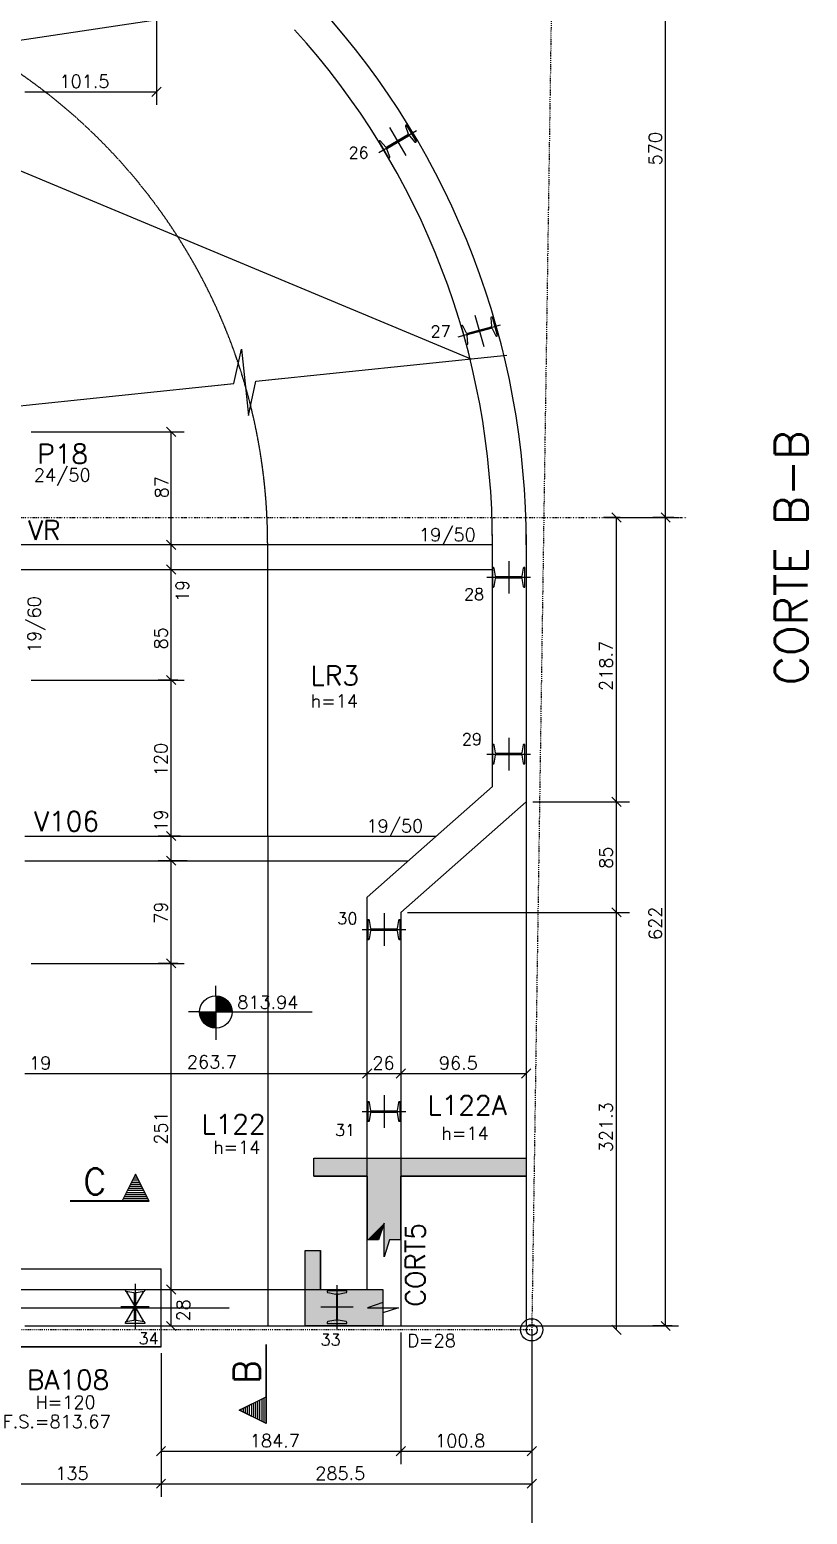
# Model space of a CAD drawing. Extents: x 880 to 7065, y 666 to 4166.
# Drawn here: x 4890 to 5489, y 2118 to 3260 of the extents above; entities that cross this region are included whole.
import ezdxf

# ---------------------------------------------------------------- set-up
doc = ezdxf.new("R2010")
doc.units = 0
doc.header["$MEASUREMENT"] = 0
for name, pattern in [('ESTILO_TQS_0003', [1.5, 0.5, -0.4, 0.1, -0.5]), ('ESTILO_TQS_0004', [2, 0.5, -0.4, 0.1, -0.4, 0.1, -0.5]), ('ESTILO_TQS_0005', [0.4, 0.3, -0.1])]:
    doc.linetypes.add(name, pattern=pattern)
for name, color, linetype in [('1', 1, 'CONTINUOUS'), ('2', 2, 'CONTINUOUS'), ('3', 3, 'CONTINUOUS'), ('4', 4, 'CONTINUOUS'), ('6', 6, 'CONTINUOUS'), ('8', 8, 'CONTINUOUS'), ('9', 9, 'CONTINUOUS')]:
    doc.layers.add(name, color=color, linetype=linetype)
doc.styles.get("Standard").update_dxf_attribs({"font": 'ROMANS.SHX'})

msp = doc.modelspace()

# ---------------------------------------------------------------- linework, layer by layer
at = {"layer": '1', "linetype": 'Continuous'}
for p, q in [((5246.746549, 2678.06465), (5246.746549, 2872.054273)), ((5150.249252, 2593.06465), (5246.746549, 2678.06465)), ((5272.746549, 2666.318461), (5176.249252, 2581.318461)), ((5150.249252, 2291.0645), (5150.249252, 2593.06465)), ((5176.249252, 2581.318461), (5176.249252, 2263.0645)), ((4971.928333, 2379.952601), (4961.600988, 2359.297904)), ((4971.928333, 2379.757449), (4961.698537, 2359.297952)), ((4973.52383, 2376.7616), (4970.332782, 2376.7616)), ((4972.726081, 2378.357103), (4970.96713, 2378.357103)), ((4982.29913, 2359.211001), (4971.928333, 2379.952601)), ((4982.158081, 2359.297904), (4971.928333, 2379.757503)), ((4979.108082, 2365.593001), (4964.74853, 2365.593001)), ((4978.310333, 2367.188552), (4965.546279, 2367.188552)), ((4977.512585, 2368.784049), (4966.344027, 2368.784049)), ((4976.71483, 2370.379552), (4967.141788, 2370.379552)), ((4975.917082, 2371.975049), (4967.939536, 2371.975049)), ((4975.119333, 2373.570552), (4968.737285, 2373.570552)), ((4974.321584, 2375.16605), (4969.535033, 2375.16605)), ((4982.158081, 2359.297952), (4921.501379, 2359.297952)), ((4921.501379, 2359.211001), (4982.29913, 2359.211001)), ((4981.501381, 2360.806504), (4962.355237, 2360.806504)), ((4980.703633, 2362.402001), (4963.153033, 2362.402001)), ((4979.905884, 2363.997504), (4963.950781, 2363.997504)), ((4721.5315, 2307.0645), (4991.53165, 2307.0645)), ((4991.53165, 2247.0645), (4991.53165, 2307.0645)), ((5072.41082, 2188.080237), (5072.41082, 2248.736939)), ((5072.497771, 2248.736939), (5072.497771, 2187.939188)), ((5051.756171, 2198.309985), (5072.410868, 2208.63733)), ((5051.951323, 2198.309985), (5072.41082, 2208.539781)), ((5064.52022, 2191.927985), (5064.52022, 2204.692039)), ((5066.115771, 2191.130236), (5066.115771, 2205.489788)), ((5067.711268, 2190.332434), (5067.711268, 2206.287536)), ((5069.306771, 2189.534685), (5069.306771, 2207.085285)), ((5070.902268, 2188.736937), (5070.902268, 2207.883081)), ((5072.497771, 2187.939188), (5051.756171, 2198.309985)), ((5072.410868, 2188.080237), (5051.951269, 2198.309985)), ((5053.351669, 2197.512236), (5053.351669, 2199.271187)), ((5054.947172, 2196.714488), (5054.947172, 2199.905536)), ((5056.542722, 2195.916733), (5056.542722, 2200.703284)), ((5058.13822, 2195.118985), (5058.13822, 2201.501033)), ((5059.733723, 2194.321236), (5059.733723, 2202.298781)), ((5061.32922, 2193.523488), (5061.32922, 2203.09653)), ((5062.924723, 2192.725733), (5062.924723, 2203.894291))]:
    msp.add_line(p, q, dxfattribs=at)
for points in [[(5272.746549, 2872.054273), (5272.746549, 2263.0645)], [(3730.0315, 2291.0645), (5150.249252, 2291.0645), (5150.249252, 2593.06465)], [(4886.5315, 2263.0645), (5272.746549, 2263.0645)], [(4721.5315, 2247.0645), (4991.53165, 2247.0645), (4721.5315, 2247.0645)]]:
    msp.add_lwpolyline(points, dxfattribs=at)
for radius in [613.608833, 587.608833]:
    msp.add_arc((4659.139887, 2865.711594), radius, 359.846204, 42.206644, dxfattribs=at)
at = {"layer": '2', "linetype": 'ESTILO_TQS_0003'}
for p, q in [((5299.486742, 3776.89655), (5277.028499, 2260.066249)), ((5277.028499, 2260.066249), (1806.544791, 2260.051074))]:
    msp.add_line(p, q, dxfattribs=at)
at = {"layer": '2', "linetype": 'Continuous'}
for p, q in [((4984.495966, 3209.130716), (4991.567034, 3216.201784)), ((5002.922541, 2947.528966), (4995.851473, 2954.600034)), ((5345.800884, 2881.528966), (5338.729816, 2888.600034)), ((5383.688309, 2881.528966), (5376.617241, 2888.600034)), ((5383.688309, 2881.528966), (5376.617241, 2888.600034)), ((5383.688309, 2881.528966), (5376.617241, 2888.600034)), ((5002.922541, 2860.599345), (4995.851473, 2867.670413)), ((5002.922541, 2860.599345), (4995.851473, 2867.670413)), ((5002.922541, 2841.599345), (4995.851473, 2848.670413)), ((5002.922541, 2841.599345), (4995.851473, 2848.670413)), ((5256.246549, 2839.13431), (5256.246549, 2839.13431)), ((5002.922541, 2756.528966), (4995.851473, 2763.600034)), ((5002.922541, 2756.528966), (4995.851473, 2763.600034)), ((5002.922541, 2756.528966), (4995.851473, 2763.600034)), ((5345.800884, 2662.782927), (5338.729816, 2669.853994)), ((5345.800884, 2662.782927), (5338.729816, 2669.853994)), ((5002.922541, 2636.529061), (4995.851473, 2643.600128)), ((5002.922541, 2636.529061), (4995.851473, 2643.600128)), ((5002.922541, 2617.529061), (4995.851473, 2624.600128)), ((5002.922541, 2617.529061), (4995.851473, 2624.600128)), ((5345.800884, 2577.782927), (5338.729816, 2584.853994)), ((5345.800884, 2577.782927), (5338.729816, 2584.853994)), ((5002.922541, 2538.528966), (4995.851473, 2545.600034)), ((5002.922541, 2538.528966), (4995.851473, 2545.600034)), ((5002.922541, 2538.528966), (4995.851473, 2545.600034)), ((5002.922541, 2538.528966), (4995.851473, 2545.600034)), ((5146.713718, 2453.799781), (5153.784786, 2460.870849)), ((5146.713718, 2453.799781), (5153.784786, 2460.870849)), ((5172.713718, 2453.799781), (5179.784786, 2460.870849)), ((5172.713718, 2453.799781), (5179.784786, 2460.870849)), ((5269.211015, 2453.799781), (5276.282083, 2460.870849)), ((5269.211015, 2453.799781), (5276.282083, 2460.870849)), ((5002.922541, 2287.528966), (4995.851473, 2294.600034)), ((5002.922541, 2287.528966), (4995.851473, 2294.600034)), ((5002.922541, 2259.528966), (4995.851473, 2266.600034)), ((5345.800884, 2256.530715), (5338.729816, 2263.601783)), ((5383.688309, 2259.528966), (5376.617241, 2266.600034)), ((4987.996116, 2163.167027), (4995.067183, 2170.238095)), ((5172.713718, 2163.167027), (5179.784786, 2170.238095)), ((5172.713718, 2163.167027), (5179.784786, 2170.238095)), ((5273.492966, 2163.167027), (5280.564033, 2170.238095)), ((4987.996116, 2138.141848), (4995.067183, 2145.212916)), ((4987.996116, 2138.141848), (4995.067183, 2145.212916)), ((5273.492966, 2138.141848), (5280.564033, 2145.212916))]:
    msp.add_line(p, q, dxfattribs=at)
at = {"layer": '3', "linetype": 'Continuous'}
for p, q in [((4886.5315, 2640.064595), (5203.606518, 2640.064595)), ((4886.5315, 2621.064595), (5182.036534, 2621.064595)), ((5033.706044, 2517.157777), (5033.706044, 2524.868592)), ((5033.706044, 2517.157777), (5033.706044, 2492.157777)), ((5033.706044, 2516.550429), (5037.555169, 2516.550429)), ((5033.706044, 2515.75758), (5039.454506, 2515.75758)), ((5033.706044, 2514.964731), (5040.778302, 2514.964731)), ((5033.706044, 2514.17187), (5041.813563, 2514.17187)), ((5033.706044, 2513.379081), (5042.660902, 2513.379081)), ((5021.206044, 2504.657777), (5012.745603, 2504.657777)), ((5033.705996, 2503.864975), (5021.205996, 2503.864975)), ((5021.206044, 2504.657777), (5046.206044, 2504.657777)), ((5033.705996, 2503.072126), (5021.30699, 2503.072126)), ((5033.705996, 2502.279277), (5021.434353, 2502.279277)), ((5033.706044, 2512.586232), (5043.369912, 2512.586232)), ((5033.706044, 2511.793371), (5043.969248, 2511.793371)), ((5033.706044, 2511.000522), (5044.477271, 2511.000522)), ((5033.706044, 2510.207672), (5044.906424, 2510.207672)), ((5033.706044, 2509.414823), (5045.265482, 2509.414823)), ((5033.706044, 2508.621974), (5045.560788, 2508.621974)), ((5033.706044, 2507.829173), (5045.79706, 2507.829173)), ((5033.706044, 2507.036324), (5045.977639, 2507.036324)), ((5033.706044, 2506.243475), (5046.10505, 2506.243475)), ((5033.706044, 2505.450626), (5046.206044, 2505.450626)), ((5046.206044, 2504.657777), (5107.996918, 2504.657777)), ((5033.705996, 2501.486428), (5021.614979, 2501.486428)), ((5033.705996, 2500.693627), (5021.851252, 2500.693627)), ((5033.705996, 2499.90073), (5022.146557, 2499.90073)), ((5033.705996, 2499.107929), (5022.505616, 2499.107929)), ((5033.705996, 2498.31508), (5022.934769, 2498.31508)), ((5033.705996, 2497.52223), (5023.442791, 2497.52223)), ((5033.705996, 2496.729381), (5024.042176, 2496.729381)), ((5033.705996, 2495.93658), (5024.751137, 2495.93658)), ((5033.705996, 2495.143671), (5025.598477, 2495.143671)), ((5033.705996, 2494.35087), (5026.633738, 2494.35087)), ((5033.705996, 2493.558021), (5027.957533, 2493.558021)), ((5033.705996, 2492.765172), (5029.856919, 2492.765172)), ((5033.706044, 2492.157777), (5033.706044, 2483.303511))]:
    msp.add_line(p, q, dxfattribs=at)
for points in [[(5246.746549, 2864.134879), (4867.5315, 2864.134879)], [(4867.5315, 2845.134879), (5246.746549, 2845.134879)]]:
    msp.add_lwpolyline(points, dxfattribs=at)
for centre, radius in [((5033.706044, 2504.657777), 12.5), ((5277.028499, 2260.066249), 8.5536), ((5277.028499, 2260.066249), 4.233047)]:
    msp.add_circle(centre, radius, dxfattribs=at)
at = {"layer": '6', "linetype": 'Continuous'}
for p, q in [((5180.672485, 3187.275385), (5180.023533, 3186.891317)), ((5188.332599, 3174.332269), (5180.672485, 3187.275385)), ((5159.245561, 3165.856009), (5188.245035, 3183.018744)), ((5181.690466, 3179.596808), (5165.400283, 3169.955803)), ((5165.801114, 3169.278527), (5182.090314, 3178.91895)), ((5167.374279, 3185.20234), (5180.116317, 3163.672413)), ((5179.745716, 3186.165727), (5181.9673, 3180.321816)), ((5182.86006, 3178.813339), (5186.9139, 3174.053811)), ((5159.806949, 3174.926552), (5159.157997, 3174.542484)), ((5159.157997, 3174.542484), (5166.818111, 3161.599367)), ((5164.630536, 3170.061414), (5160.576696, 3174.820941)), ((5167.744881, 3162.709026), (5165.523297, 3168.552936)), ((5187.683647, 3173.9482), (5188.332599, 3174.332269)), ((5166.818111, 3161.599367), (5167.467063, 3161.983436)), ((5233.315252, 3040.834394), (5240.019872, 3016.731586)), ((5246.695021, 3039.377822), (5245.968517, 3039.175732)), ((5250.725628, 3024.88797), (5246.695021, 3039.377822)), ((5220.43507, 3024.267636), (5252.900055, 3033.298343)), ((5223.335999, 3032.880099), (5222.609496, 3032.678009)), ((5222.609496, 3032.678009), (5226.640103, 3018.188157)), ((5226.728409, 3026.927946), (5224.051797, 3032.577944)), ((5245.681109, 3031.698707), (5227.444207, 3026.625791)), ((5227.655117, 3025.867579), (5245.890917, 3030.940188)), ((5245.511564, 3038.547356), (5246.136961, 3032.326777)), ((5246.606715, 3030.638033), (5249.283327, 3024.988036)), ((5226.640103, 3018.188157), (5227.366607, 3018.390247)), ((5227.82356, 3019.018624), (5227.198163, 3025.239202)), ((5249.999125, 3024.68588), (5250.725628, 3024.88797)), ((5247.500636, 2846.65431), (5246.746549, 2846.65431)), ((5246.746549, 2846.65431), (5246.746549, 2831.61431)), ((5249.173823, 2840.010741), (5248.109275, 2846.171379)), ((5259.246549, 2851.64328), (5259.246549, 2826.62534)), ((5270.383823, 2846.171379), (5269.319275, 2840.010741)), ((5271.746549, 2846.65431), (5270.992462, 2846.65431)), ((5271.746549, 2831.61431), (5271.746549, 2846.65431)), ((5242.397744, 2839.13431), (5276.095354, 2839.13431)), ((5248.109275, 2832.097241), (5249.173823, 2838.257879)), ((5268.711779, 2839.52781), (5249.782462, 2839.52781)), ((5249.782462, 2838.74081), (5268.710636, 2838.74081)), ((5269.319275, 2838.257879), (5270.383823, 2832.097241)), ((5246.746549, 2831.61431), (5247.500636, 2831.61431)), ((5270.992462, 2831.61431), (5271.746549, 2831.61431)), ((5247.501993, 2710.58465), (5246.747906, 2710.58465)), ((5246.747906, 2710.58465), (5246.747906, 2695.54465)), ((5249.175179, 2703.941081), (5248.110632, 2710.101719)), ((5259.247906, 2715.573619), (5259.247906, 2690.55568)), ((5270.385179, 2710.101719), (5269.320632, 2703.941081)), ((5271.747906, 2710.58465), (5270.993818, 2710.58465)), ((5271.747906, 2695.54465), (5271.747906, 2710.58465)), ((5242.399101, 2703.06465), (5276.096711, 2703.06465)), ((5248.110632, 2696.027581), (5249.175179, 2702.188219)), ((5268.713136, 2703.45815), (5249.783818, 2703.45815)), ((5249.783818, 2702.67115), (5268.711993, 2702.67115)), ((5269.320632, 2702.188219), (5270.385179, 2696.027581)), ((5246.747906, 2695.54465), (5247.501993, 2695.54465)), ((5270.993818, 2695.54465), (5271.747906, 2695.54465)), ((5150.749252, 2575.58465), (5150.749252, 2560.54465)), ((5151.503339, 2575.58465), (5150.749252, 2575.58465)), ((5153.176525, 2568.941081), (5152.111978, 2575.101719)), ((5163.249252, 2580.573619), (5163.249252, 2555.55568)), ((5174.386525, 2575.101719), (5173.321978, 2568.941081)), ((5175.749252, 2575.58465), (5174.995164, 2575.58465)), ((5175.749252, 2560.54465), (5175.749252, 2575.58465)), ((5146.400447, 2568.06465), (5180.098057, 2568.06465)), ((5150.749252, 2560.54465), (5151.503339, 2560.54465)), ((5152.111978, 2561.027581), (5153.176525, 2567.188219)), ((5172.714482, 2568.45815), (5153.785164, 2568.45815)), ((5153.785164, 2567.67115), (5172.713339, 2567.67115)), ((5173.321978, 2567.188219), (5174.386525, 2561.027581)), ((5174.995164, 2560.54465), (5175.749252, 2560.54465)), ((5151.504735, 2435.5845), (5150.750647, 2435.5845)), ((5150.750647, 2435.5845), (5150.750647, 2420.5445)), ((5153.177921, 2428.940931), (5152.113374, 2435.101569)), ((5163.250647, 2440.57347), (5163.250647, 2415.55553)), ((5174.387921, 2435.101569), (5173.323374, 2428.940931)), ((5175.750647, 2435.5845), (5174.99656, 2435.5845)), ((5175.750647, 2420.5445), (5175.750647, 2435.5845)), ((5146.401842, 2428.0645), (5180.099452, 2428.0645)), ((5152.113374, 2421.027431), (5153.177921, 2427.188069)), ((5172.715878, 2428.458), (5153.78656, 2428.458)), ((5153.78656, 2427.671), (5172.714735, 2427.671)), ((5173.323374, 2427.188069), (5174.387921, 2421.027431)), ((5150.750647, 2420.5445), (5151.504735, 2420.5445)), ((5174.99656, 2420.5445), (5175.750647, 2420.5445)), ((5109.279731, 2392.241748), (5272.746549, 2392.241748)), ((5272.746549, 2392.241748), (5272.746549, 2378.241748)), ((5109.279731, 2378.241748), (5150.249252, 2378.241748)), ((5150.249252, 2378.241748), (5150.249252, 2329.291781)), ((5176.249252, 2329.291781), (5176.249252, 2378.241748)), ((5176.249252, 2378.241748), (5272.746549, 2378.241748)), ((5102.443644, 2282.0645), (5102.443644, 2321.0645)), ((5114.443644, 2291.0645), (5114.443644, 2321.0645)), ((4964.03165, 2290.31084), (4964.03165, 2291.064927)), ((4964.03165, 2291.064927), (4979.03165, 2291.064927)), ((4970.655219, 2288.637653), (4964.514581, 2289.702201)), ((4964.888142, 2266.492414), (4978.175157, 2289.63744)), ((4978.175157, 2266.492414), (4964.888142, 2289.63744)), ((4971.13815, 2268.099697), (4971.13815, 2288.029014)), ((4971.53165, 2295.413732), (4971.53165, 2260.716122)), ((4971.92515, 2288.029014), (4971.92515, 2268.10084)), ((4978.548719, 2289.702201), (4972.408081, 2288.637653)), ((4979.03165, 2291.064927), (4979.03165, 2290.31084)), ((5114.443644, 2291.0645), (5162.443644, 2291.0645)), ((5134.548486, 2290.065603), (5119.508486, 2290.065603)), ((5119.508486, 2290.065603), (5119.508486, 2289.311516)), ((5119.991417, 2288.702877), (5126.152055, 2287.63833)), ((5126.634986, 2287.029691), (5126.634986, 2268.101516)), ((5127.028486, 2294.414408), (5127.028486, 2260.716798)), ((5127.421986, 2268.100373), (5127.421986, 2287.029691)), ((5127.904917, 2287.63833), (5134.065555, 2288.702877)), ((5134.548486, 2289.311516), (5134.548486, 2290.065603)), ((4960.62268, 2278.064927), (4982.440619, 2278.064927)), ((5102.443644, 2263.0645), (5102.443644, 2282.0645)), ((5139.537455, 2277.565603), (5114.519516, 2277.565603)), ((4964.03165, 2265.064927), (4964.03165, 2265.819014)), ((4979.03165, 2265.064927), (4964.03165, 2265.064927)), ((4964.514581, 2266.427653), (4970.655219, 2267.492201)), ((4972.408081, 2267.492201), (4978.548719, 2266.427653)), ((4979.03165, 2265.819014), (4979.03165, 2265.064927)), ((5102.443644, 2263.0645), (5102.443644, 2263.0645)), ((5102.443644, 2263.0645), (5116.443644, 2263.0645)), ((5116.443644, 2263.0645), (5162.443644, 2263.0645)), ((5116.443644, 2263.0645), (5116.443644, 2263.0645)), ((5119.508486, 2265.819691), (5119.508486, 2265.065603)), ((5119.508486, 2265.065603), (5134.548486, 2265.065603)), ((5126.152055, 2267.492877), (5119.991417, 2266.42833)), ((5134.065555, 2266.42833), (5127.904917, 2267.492877)), ((5134.548486, 2265.065603), (5134.548486, 2265.819691))]:
    msp.add_line(p, q, dxfattribs=at)
for centre, radius, start, end in [((5180.341856, 3186.353454), 0.625, 120.618285, 197.47951), ((5181.371157, 3180.134088), 0.625002, 300.513289, 17.479433), ((5182.408636, 3178.381088), 0.625, 43.757059, 120.618285), ((5160.125272, 3174.38869), 0.625, 43.757059, 120.618285), ((5165.08196, 3170.493665), 0.625, 223.757059, 300.618285), ((5166.119437, 3168.740664), 0.625, 120.618285, 197.47951), ((5187.365325, 3174.486063), 0.625, 223.757059, 300.618285), ((5167.14874, 3162.521298), 0.625, 300.618285, 17.47951), ((5246.136013, 3038.573594), 0.625, 105.544845, 182.40607), ((5223.503495, 3032.277961), 0.625, 28.683619, 105.544845), ((5245.51251, 3032.300539), 0.625002, 285.439849, 2.405993), ((5246.058413, 3030.33805), 0.625, 28.683619, 105.544845), ((5227.276711, 3027.227929), 0.625, 208.683619, 285.544845), ((5227.822612, 3025.265441), 0.625, 105.544845, 182.40607), ((5227.199111, 3018.992385), 0.625, 285.544845, 2.40607), ((5249.83163, 3025.288019), 0.625, 208.683619, 285.544845), ((5247.500636, 2846.02931), 0.625, 13.138774, 90), ((5270.992462, 2846.02931), 0.625, 90, 166.861226), ((5249.782462, 2840.15281), 0.625, 193.138774, 270), ((5249.782462, 2838.11581), 0.625, 90, 166.861226), ((5268.710634, 2840.152811), 0.625002, 269.895004, 346.861148), ((5268.710636, 2838.11581), 0.625, 13.138774, 90), ((5247.500636, 2832.23931), 0.625, 270, 346.861226), ((5270.992462, 2832.23931), 0.625, 193.138774, 270), ((5247.501993, 2709.95965), 0.625, 13.138774, 90), ((5270.993818, 2709.95965), 0.625, 90, 166.861226), ((5247.501993, 2696.16965), 0.625, 270, 346.861226), ((5249.783818, 2704.08315), 0.625, 193.138774, 270), ((5249.783818, 2702.04615), 0.625, 90, 166.861226), ((5268.711991, 2704.083151), 0.625002, 269.895004, 346.861148), ((5268.711993, 2702.04615), 0.625, 13.138774, 90), ((5270.993818, 2696.16965), 0.625, 193.138774, 270), ((5151.503339, 2574.95965), 0.625, 13.138774, 90), ((5174.995164, 2574.95965), 0.625, 90, 166.861226), ((5151.503339, 2561.16965), 0.625, 270, 346.861226), ((5153.785164, 2569.08315), 0.625, 193.138774, 270), ((5153.785164, 2567.04615), 0.625, 90, 166.861226), ((5172.713337, 2569.083151), 0.625002, 269.895004, 346.861148), ((5172.713339, 2567.04615), 0.625, 13.138774, 90), ((5174.995164, 2561.16965), 0.625, 193.138774, 270), ((5151.504735, 2434.9595), 0.625, 13.138774, 90), ((5174.99656, 2434.9595), 0.625, 90, 166.861226), ((5153.78656, 2429.083), 0.625, 193.138774, 270), ((5153.78656, 2427.046), 0.625, 90, 166.861226), ((5172.714732, 2429.083001), 0.625002, 269.895004, 346.861148), ((5172.714735, 2427.046), 0.625, 13.138774, 90), ((5151.504735, 2421.1695), 0.625, 270, 346.861226), ((5174.99656, 2421.1695), 0.625, 193.138774, 270), ((4964.65665, 2290.31084), 0.625, 180, 256.861226), ((4970.51315, 2288.029014), 0.625, 0, 76.861226), ((4972.55015, 2288.029014), 0.625, 103.138774, 180), ((4978.40665, 2290.31084), 0.625, 283.138774, 0), ((5120.133486, 2289.311516), 0.625, 180, 256.861226), ((5126.009986, 2287.029691), 0.625, 0, 76.861226), ((5128.046986, 2287.029691), 0.625, 103.138774, 180), ((5133.923486, 2289.311516), 0.625, 283.138774, 0), ((4964.65665, 2265.819014), 0.625, 103.138774, 180), ((4970.513148, 2268.100842), 0.625002, 283.138852, 0.104996), ((4972.55015, 2268.10084), 0.625, 180, 256.861226), ((4978.40665, 2265.819014), 0.625, 0, 76.861226), ((5120.133486, 2265.819691), 0.625, 103.138774, 180), ((5126.009986, 2268.101516), 0.625, 283.138774, 0), ((5128.046987, 2268.101518), 0.625002, 179.895004, 256.861148), ((5133.923486, 2265.819691), 0.625, 0, 76.861226)]:
    msp.add_arc(centre, radius, start, end, dxfattribs=at)
at = {"layer": '8', "linetype": 'Continuous'}
for points in [[(5109.279731, 2392.241748), (5272.746549, 2392.241748), (5272.746549, 2378.241748), (5176.249252, 2378.241748), (5176.249252, 2329.291781), (5167.582568, 2329.291781), (5163.249252, 2316.291781), (5163.249252, 2342.291781), (5158.91591, 2329.291781), (5150.249252, 2329.291781), (5150.249252, 2378.241748), (5109.279731, 2378.241748), (5109.279731, 2392.241748)], [(5102.443644, 2321.0645), (5114.443644, 2321.0645), (5114.443644, 2291.0645), (5162.443644, 2291.0645), (5162.443644, 2263.0645), (5116.443644, 2263.0645), (5102.443644, 2263.0645), (5102.443644, 2321.0645)]]:
    msp.add_lwpolyline(points, dxfattribs=at)
for points in [[(5109.279731, 2378.241748), (5109.279731, 2392.241748), (5272.746549, 2392.241748)], [(5109.279731, 2378.241748), (5272.746549, 2392.241748), (5150.249252, 2378.241748)], [(5176.249252, 2378.241748), (5150.249252, 2378.241748), (5272.746549, 2392.241748)], [(5176.249252, 2378.241748), (5272.746549, 2392.241748), (5272.746549, 2378.241748)], [(5176.249252, 2378.241748), (5163.249252, 2342.291781), (5150.249252, 2329.291781)], [(5176.249252, 2378.241748), (5150.249252, 2329.291781), (5150.249252, 2378.241748)], [(5176.249252, 2378.241748), (5167.582568, 2329.291781), (5163.249252, 2316.291781)], [(5176.249252, 2378.241748), (5163.249252, 2316.291781), (5163.249252, 2342.291781)], [(5176.249252, 2378.241748), (5176.249252, 2329.291781), (5167.582568, 2329.291781)], [(5150.249252, 2329.291781), (5163.249252, 2342.291781), (5158.91591, 2329.291781)], [(5102.443644, 2321.0645), (5114.443644, 2321.0645), (5102.443644, 2263.0645)], [(5114.443644, 2321.0645), (5114.443644, 2291.0645), (5102.443644, 2263.0645)], [(5102.443644, 2263.0645), (5114.443644, 2291.0645), (5116.443644, 2263.0645)], [(5114.443644, 2291.0645), (5162.443644, 2291.0645), (5116.443644, 2263.0645)], [(5116.443644, 2263.0645), (5162.443644, 2291.0645), (5162.443644, 2263.0645)]]:
    msp.add_solid(points, dxfattribs=at)
at = {"layer": '9', "linetype": 'Continuous'}
for p, q in [((4988.0315, 3571.478741), (4988.0315, 3202.66625)), ((4141.5315, 3461.0645), (5230.017078, 3007.191724)), ((5380.152775, 2885.0645), (5380.152775, 3455.0645)), ((4141.5315, 3141.0645), (5069.632157, 3280.448422)), ((4988.0315, 3221.937044), (4988.0315, 3202.66625)), ((4886.5315, 3212.66625), (4988.0315, 3212.66625)), ((5064.619078, 2990.025509), (5257.79873, 3010.075163)), ((4870.414659, 2969.869496), (5047.583966, 2988.257475)), ((4891.5315, 2951.0645), (5009.387007, 2951.0645)), ((4999.387007, 2864.134879), (4999.387007, 2951.0645)), ((5345.056449, 2885.0645), (5332.26535, 2885.0645)), ((5334.323106, 2885.0645), (5390.152775, 2885.0645)), ((5342.26535, 2666.318461), (5342.26535, 2885.0645)), ((5386.361298, 2885.0645), (5370.152775, 2885.0645)), ((5380.152775, 2263.0645), (5380.152775, 2885.0645)), ((4999.387007, 2845.134879), (4999.387007, 2864.134879)), ((4999.387007, 2760.0645), (4999.387007, 2845.134879)), ((4891.5315, 2760.0645), (5009.387007, 2760.0645)), ((5004.387007, 2760.0645), (4989.387007, 2760.0645)), ((4999.387007, 2640.064595), (4999.387007, 2760.0645)), ((5277.746549, 2666.318461), (5352.26535, 2666.318461)), ((5342.26535, 2581.318461), (5342.26535, 2666.318461)), ((5006.553252, 2640.064595), (4989.387007, 2640.064595)), ((4999.387007, 2621.064595), (4999.387007, 2640.064595)), ((5011.616542, 2621.064595), (4989.387007, 2621.064595)), ((4999.387007, 2542.0645), (4999.387007, 2621.064595)), ((5181.249252, 2581.318461), (5352.26535, 2581.318461)), ((5342.26535, 2260.066249), (5342.26535, 2581.318461)), ((4891.5315, 2542.0645), (5009.387007, 2542.0645)), ((5004.387007, 2542.0645), (4989.387007, 2542.0645)), ((5004.387007, 2542.0645), (4989.387007, 2542.0645)), ((4999.387007, 2291.0645), (4999.387007, 2542.0645)), ((4886.5315, 2457.335315), (5150.249252, 2457.335315)), ((5150.249252, 2452.558847), (5150.249252, 2467.335315)), ((5150.249252, 2457.335315), (5176.249252, 2457.335315)), ((5176.249252, 2457.335315), (5272.746549, 2457.335315)), ((4999.387007, 2263.0645), (4999.387007, 2291.0645)), ((5270.746549, 2263.0645), (5340.451522, 2263.0645)), ((5335.451522, 2263.0645), (5390.152775, 2263.0645)), ((5385.152775, 2263.0645), (5370.152775, 2263.0645)), ((5176.249252, 2258.0645), (5176.249252, 2156.702561)), ((5277.028499, 2260.066249), (5277.028499, 2131.677382)), ((4991.53165, 2242.0645), (4991.53165, 2131.677382)), ((4991.53165, 2237.0645), (4991.53165, 2156.702561)), ((5277.028499, 2174.420902), (5277.028499, 2156.702561)), ((4991.53165, 2166.702561), (5176.249252, 2166.702561)), ((5176.249252, 2166.702561), (5277.028499, 2166.702561)), ((4856.5315, 2141.677382), (4991.53165, 2141.677382)), ((4991.53165, 2141.677382), (5277.028499, 2141.677382)), ((5277.028499, 2136.677382), (5277.028499, 2085.793714))]:
    msp.add_line(p, q, dxfattribs=at)
at = {"layer": '9', "linetype": 'ESTILO_TQS_0004'}
msp.add_line((1276.995262, 2885.0645), (5396.070911, 2885.0645), dxfattribs=at)
at = {"layer": '9', "linetype": 'ESTILO_TQS_0005'}
for p, q in [((5073.650397, 2640.064595), (5073.650397, 2864.134879)), ((5073.650397, 2640.064595), (5073.650397, 2263.0645)), ((4023.731752, 2277.0645), (5044.306177, 2277.0645))]:
    msp.add_line(p, q, dxfattribs=at)
at = {"layer": '9', "linetype": 'Continuous'}
for points in [[(5030.548806, 2986.489437), (5047.583966, 2988.257475), (5053.449445, 3014.694181), (5058.75355, 2963.588799), (5064.619078, 2990.025509), (5081.654189, 2991.793542)], [(5176.249252, 2329.291781), (5167.582568, 2329.291781), (5163.249252, 2316.291781), (5163.249252, 2342.291781), (5158.91591, 2329.291781), (5150.249252, 2329.291781)], [(5162.443644, 2289.0645), (5162.443644, 2281.064485), (5150.443644, 2277.0645), (5174.443643, 2277.0645), (5162.443644, 2273.064492), (5162.443644, 2265.0645)]]:
    msp.add_lwpolyline(points, dxfattribs=at)
at = {"layer": '9', "linetype": 'ESTILO_TQS_0005'}
msp.add_arc((4633.650397, 2864.134879), 440, 0, 90, dxfattribs=at)

# ---------------------------------------------------------------- texts
at = {"layer": '1', "linetype": 'Continuous'}
msp.add_text('C', height=20, dxfattribs=at).set_placement((4931.501379, 2364.211001))
msp.add_text('B', height=20, rotation=90, dxfattribs=at).set_placement((5067.497771, 2218.736939))
at = {"layer": '2', "linetype": 'Continuous'}
for s, p in [('101.5', (4913.2815, 3215.66625)), ('19', (4889.86483, 2460.335315)), ('263.7', (5011.416553, 2461.255649)), ('26', (5154.249252, 2460.335315)), ('96.5', (5205.4979, 2460.335315)), ('184.7', (5059.890451, 2169.702561)), ('100.8', (5202.638876, 2169.702561)), ('135', (4910.031575, 2144.677382)), ('285.5', (5110.280075, 2144.677382))]:
    msp.add_text(s, height=10, dxfattribs=at).set_placement(p)
for s, p in [('570', (5377.152775, 3156.0645)), ('87', (4996.981549, 2899.895999)), ('19', (5012.913429, 2820.029742)), ('85', (4996.387007, 2783.599689)), ('218.7', (5339.26535, 2751.69148)), ('120', (4996.387007, 2686.064547)), ('19', (4996.387007, 2643.397925)), ('85', (5339.26535, 2614.818461)), ('79', (4996.387007, 2572.564547)), ('622', (5377.152775, 2560.0645)), ('321.3', (5339.26535, 2396.692355)), ('251', (4996.387007, 2402.5645)), ('28', (5013.726265, 2266.509946))]:
    msp.add_text(s, height=10, rotation=90, dxfattribs=at).set_placement(p)
at = {"layer": '3', "linetype": 'Continuous'}
for s, height, p in [('26', 9, (5135.976877, 3161.324571)), ('27', 9, (5199.050947, 3023.801468)), ('24/50', 10, (4893.571886, 2912.782803)), ('19/50', 10, (5190.168228, 2866.818779)), ('28', 9, (5224.873058, 2821.57097)), ('h=14', 10, (5106.725732, 2738.996613)), ('29', 9, (5223.28021, 2710.071578)), ('19/50', 10, (5149.668463, 2642.82008)), ('30', 9, (5127.278814, 2572.119673)), ('813.94', 10, (5050.190775, 2507.17485)), ('31', 9, (5125.55049, 2409.278478)), ('h=14', 10, (5207.357446, 2406.359958)), ('h=14', 10, (5031.64261, 2395.614656)), ('34', 9, (4974.190018, 2248.963316)), ('33', 9, (5114.367495, 2247.988965)), ('D=28', 10, (5181.248178, 2246.872389)), ('H=120', 10, (4894.85167, 2199.42467)), ('F.S.=813.67', 10, (4869.599144, 2184.552155))]:
    msp.add_text(s, height=height, dxfattribs=at).set_placement(p)
msp.add_text('19/60', height=10, rotation=90, dxfattribs=at).set_placement((4898.839987, 2780.878737))
at = {"layer": '4', "linetype": 'Continuous'}
for s, p in [('P18', (4896.131297, 2926.588922)), ('VR', (4889.009067, 2867.938308)), ('LR3', (5106.725732, 2755.996613)), ('V106', (4893.655601, 2643.895457)), ('L122A', (5196.619395, 2425.408792)), ('L122', (5022.585246, 2410.881942)), ('BA108', (4888.053806, 2214.145438))]:
    msp.add_text(s, height=15, dxfattribs=at).set_placement(p)
msp.add_text('CORT5', height=15, rotation=90, dxfattribs=at).set_placement((5194.911783, 2278.031644))
at = {"layer": '6', "linetype": 'Continuous'}
msp.add_text('CORTE B-B', height=25, rotation=90, dxfattribs=at).set_placement((5489.259728, 2756.011685))

doc.saveas('drawing.dxf')
